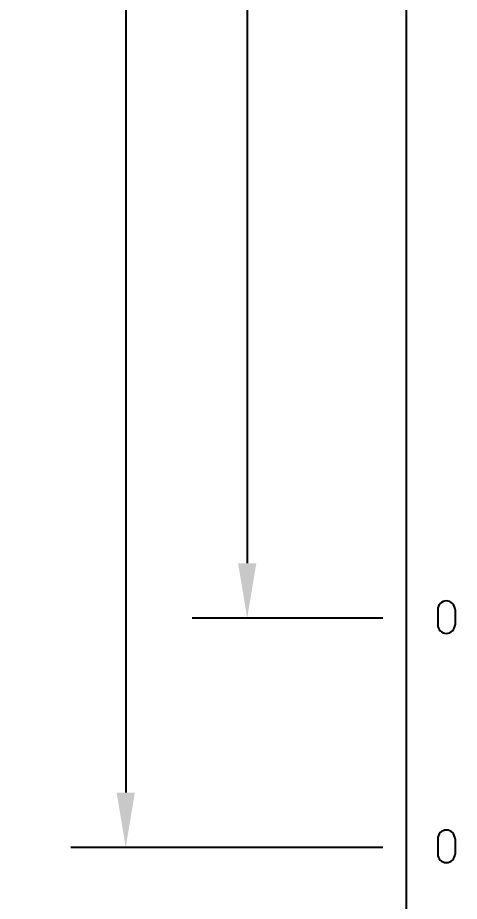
# Model space of a CAD drawing. Header units: millimetres. Extents: x 10297564 to 11610295, y -9287743 to -8409454.
# Drawn here: x 10420593 to 10423814, y -9099539 to -9093088 of the extents above; entities that cross this region are included whole.
import ezdxf

# ---------------------------------------------------------------- set-up
doc = ezdxf.new("R2010")
doc.units = ezdxf.units.MM
doc.header["$LTSCALE"] = 100
doc.layers.add('E1', color=1, linetype='Continuous')
doc.styles.add('HL-S1', font='DotumChe.ttf')
doc.styles.add('MG', font='malgun.ttf')
doc.dimstyles.new('HL-100', dxfattribs={"dimscale": 100, "dimtxt": 3, "dimasz": 4, "dimexe": 2, "dimexo": 2, "dimgap": 1, "dimtad": 1, "dimdec": 0, "dimzin": 0, "dimlunit": 6, "dimtxsty": 'HL-S1', "dimblk": 'DOTSMALL', "dimcen": 4, "dimdle": 2, "dimclrd": 256, "dimclre": 256, "dimclrt": 4, "dimazin": 0, "dimtfac": 1, "dimtdec": 0, "dimtix": 1, "dimtmove": 2, "dimatfit": 3, "dimldrblk": 'DOTSMALL', "dimfxl": 1.5, "dimtolj": 1, "dimtzin": 0, "dimlwd": -1, "dimlwe": -1, "dimarcsym": 0})

# ---------------------------------------------------------------- blocks, each defined once
blk = doc.blocks.new('*D75')
at = {"layer": 'defpoints', "color": 0, "transparency": 16777216}
for p in [(10439230.2, -9073249.8), (10439230.2, -9073249.8), (10423426.7, -9107604.7)]:
    blk.add_point(p, dxfattribs=at)
at = {"layer": 'E1', "color": 1, "transparency": 16777216}
for p, q in [((10439593.6, -9073417), (10439593.6, -9073417)), ((10423593.8, -9107241.3), (10439063, -9073613.2)), ((10423790.1, -9107771.8), (10423790.1, -9107771.8))]:
    blk.add_line(p, q, dxfattribs=at)
for points in [[(10439002.4, -9073585.4), (10439123.6, -9073641.1), (10439230.2, -9073249.8)], [(10423533.3, -9107213.4), (10423654.4, -9107269.1), (10423426.7, -9107604.7)]]:
    blk.add_solid(points, dxfattribs=at)
at = {"layer": 'E1', "color": 7, "transparency": 16777216, "insert": (10430911.1, -9090235.3), "char_height": 500, "attachment_point": 5, "rotation": 65.29719, "style": 'MG'}
blk.add_mtext('\\A1;2711.1', dxfattribs=at)
blk = doc.blocks.new('_DotSmall')
at = {"color": 0, "linetype": 'ByBlock', "const_width": 0.5}
blk.add_lwpolyline([(-0.0625, 0, 1), (0.0625, 0, 1)], format="xyb", close=True, dxfattribs=at)
blk = doc.blocks.new('*D72')
at = {"layer": 'defpoints', "color": 0, "transparency": 16777216}
for p in [(10423656.8, -9083383.3), (10422266.8, -9097471.2), (10423656.8, -9097471.2)]:
    blk.add_point(p, dxfattribs=at)
at = {"layer": 'E1', "color": 1, "transparency": 16777216}
for p, q in [((10423256.8, -9083383.3), (10421866.8, -9083383.3)), ((10422266.8, -9083783.3), (10422266.8, -9097071.2)), ((10423256.8, -9097471.2), (10421866.8, -9097471.2))]:
    blk.add_line(p, q, dxfattribs=at)
for points in [[(10422200.1, -9083783.3), (10422333.5, -9083783.3), (10422266.8, -9083383.3)], [(10422200.1, -9097071.2), (10422333.5, -9097071.2), (10422266.8, -9097471.2)]]:
    blk.add_solid(points, dxfattribs=at)
at = {"layer": 'E1', "color": 7, "transparency": 16777216, "insert": (10421807.1, -9090427.3), "char_height": 500, "attachment_point": 5, "rotation": 90, "style": 'MG'}
blk.add_mtext('\\A1;1010', dxfattribs=at)
blk = doc.blocks.new('*D73')
at = {"layer": 'defpoints', "color": 0, "transparency": 16777216}
for p in [(10423656.8, -9081709.5), (10421381, -9099145), (10423656.8, -9099145)]:
    blk.add_point(p, dxfattribs=at)
at = {"layer": 'E1', "color": 1, "transparency": 16777216}
for p, q in [((10423256.8, -9081709.5), (10420981, -9081709.5)), ((10421381, -9082109.5), (10421381, -9098745)), ((10423256.8, -9099145), (10420981, -9099145))]:
    blk.add_line(p, q, dxfattribs=at)
for points in [[(10421314.4, -9082109.5), (10421447.7, -9082109.5), (10421381, -9081709.5)], [(10421314.4, -9098745), (10421447.7, -9098745), (10421381, -9099145)]]:
    blk.add_solid(points, dxfattribs=at)
at = {"layer": 'E1', "color": 7, "transparency": 16777216, "insert": (10420921.3, -9090427.3), "char_height": 500, "attachment_point": 5, "rotation": 90, "style": 'MG'}
blk.add_mtext('\\A1;1250', dxfattribs=at)

msp = doc.modelspace()

# ---------------------------------------------------------------- linework, layer by layer
for p, q in [((10423426.7, -9073235.9), (10423426.7, -9107604.7)), ((10423656.8, -9097408.3), (10423656.8, -9097519.9)), ((10423782.4, -9097408.3), (10423782.4, -9097519.9)), ((10423656.8, -9099082.1), (10423656.8, -9099193.7)), ((10423782.4, -9099082.1), (10423782.4, -9099193.7))]:
    msp.add_line(p, q)
for centre, start, end in [((10423719.6, -9097408.3), 0, 180), ((10423719.6, -9097519.9), 180, 0), ((10423719.6, -9099082.1), 0, 180), ((10423719.6, -9099193.7), 180, 0)]:
    msp.add_arc(centre, 62.8, start, end)

# ---------------------------------------------------------------- dimensions: what is measured, and where the dimension line sits
at = {"layer": 'E1'}
dim = msp.add_aligned_dim(p1=(10423426.7, -9107604.7), p2=(10439230.2, -9073249.8), distance=0, text='2711.1', dimstyle='HL-100', override={"dimscale": 200, "dimtxt": 2.5, "dimasz": 2, "dimtxsty": 'MG', "dimsah": 1, "dimclrd": 1, "dimclre": 1, "dimclrt": 7}, dxfattribs=at)
dim.commit()
dim.dimension.update_dxf_attribs({"geometry": '*D75', "text_midpoint": (10430911.1, -9090235.3)})
for base, p1, p2, text, picture, middle in [((10421381, -9099145), (10423656.8, -9081709.5), (10423656.8, -9099145), '1250', '*D73', (10420921.3, -9090427.3)), ((10422266.8, -9097471.2), (10423656.8, -9083383.3), (10423656.8, -9097471.2), '1010', '*D72', (10421807.1, -9090427.3))]:
    dim = msp.add_linear_dim(base=base, p1=p1, p2=p2, angle=90, text=text, dimstyle='HL-100', override={"dimscale": 200, "dimtxt": 2.5, "dimasz": 2, "dimtxsty": 'MG', "dimsah": 1, "dimclrd": 1, "dimclre": 1, "dimclrt": 7}, dxfattribs=at)
    dim.commit()
    dim.dimension.update_dxf_attribs({"geometry": picture, "text_midpoint": middle})

doc.saveas('drawing.dxf')
